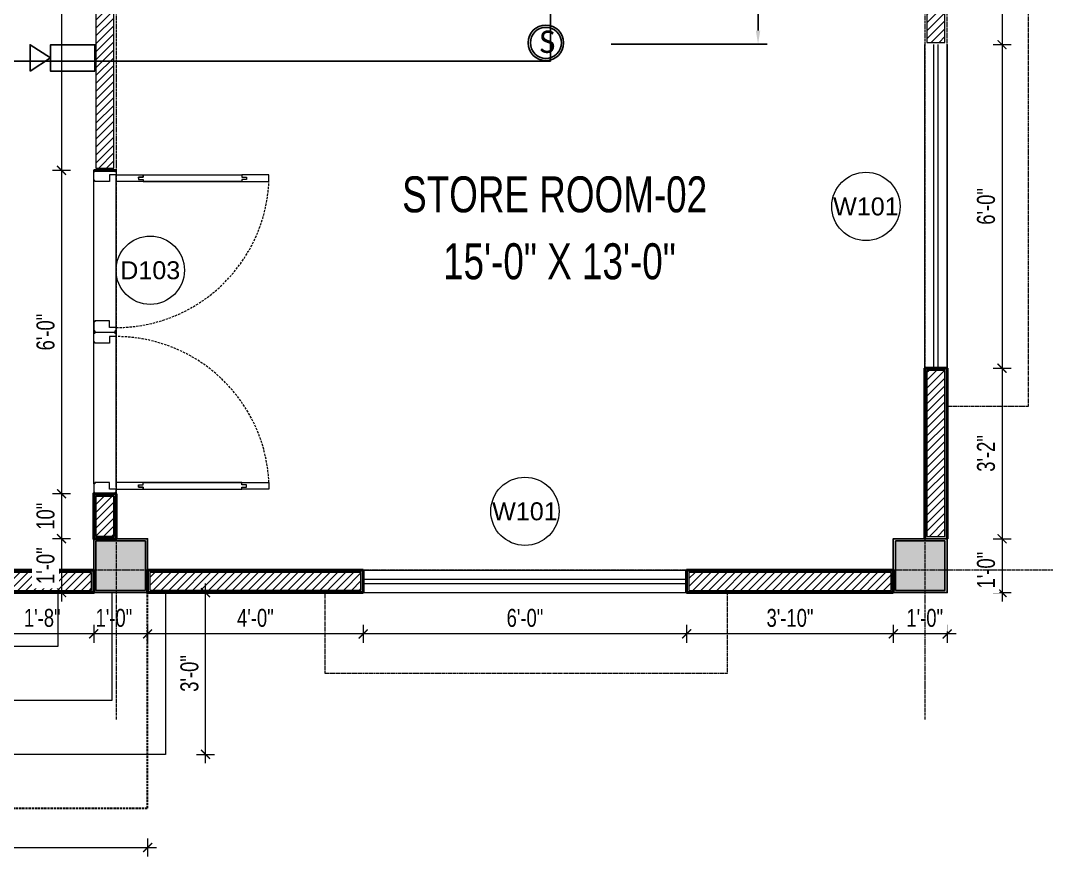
# Model space of a CAD drawing. Header units: inches. Extents: x 735 to 7643, y 526 to 1733.
# Drawn here: x 5086.1 to 5314.5, y 915.3 to 1101.5 of the extents above; entities that cross this region are included whole.
import ezdxf
from ezdxf.enums import TextEntityAlignment as Align

# ---------------------------------------------------------------- set-up
doc = ezdxf.new("R2010")
doc.units = ezdxf.units.IN
doc.header["$MEASUREMENT"] = 0
for name, pattern in [('DASH', [0.35, 0.25, -0.1]), ('DASHED', [0.75, 0.5, -0.25]), ('PHANTOMX2', [5, 2.5, -0.5, 0.5, -0.5, 0.5, -0.5])]:
    doc.linetypes.add(name, pattern=pattern)
for name, color, linetype in [('COLLUM', 1, 'Continuous'), ('FREE-TEXT', 7, 'Continuous'), ('HATCH', 8, 'Continuous'), ('horn & strobe', 1, 'Continuous'), ('smoke detector', 1, 'Continuous'), ('Text', 7, 'Continuous'), ('zone wiring', 5, 'Continuous')]:
    doc.layers.add(name, color=color, linetype=linetype)
for name, color, linetype, lineweight in [('Dimension', 22, 'Continuous', 13), ('DOOR', 115, 'Continuous', 15), ('Door & Window Dim', 5, 'Continuous', 15), ('Glass', 5, 'Continuous', 9), ('grid', 9, 'Continuous', 13), ('HACTH', 8, 'Continuous', 9), ('I-DOOR-IDEN-N', 7, 'Continuous', 15), ('Stair', 86, 'Continuous', 18), ('Sunshed', 5, 'Continuous', 15), ('wall 05', 3, 'Continuous', 40), ('WINDOW', 140, 'Continuous', 9)]:
    doc.layers.add(name, color=color, linetype=linetype, lineweight=lineweight)
doc.styles.add('Arial', font='arial.ttf')
doc.styles.get("Standard").update_dxf_attribs({"font": 'isocp3.shx'})
doc.styles.add('Swiss721', font='swisscl.ttf')
doc.dimstyles.new('DIM08', dxfattribs={"dimtxt": 8, "dimasz": 4, "dimexe": 4, "dimexo": 0, "dimgap": 3, "dimtad": 1, "dimdec": 1, "dimzin": 3, "dimdsep": 46, "dimlunit": 4, "dimtxsty": 'Swiss721', "dimblk": 'ARCHTICK', "dimcen": 0, "dimdle": 4, "dimclrd": 256, "dimclre": 256, "dimclrt": 256, "dimadec": 0, "dimazin": 0, "dimtfac": 1, "dimtdec": 1, "dimtofl": 0, "dimtmove": 0, "dimatfit": 3, "dimldrblk": 'ARCHTICK', "dimfxl": 4, "dimfxlon": 1, "dimtfill": 1, "dimtolj": 1, "dimtzin": 0, "dimlwd": 9, "dimlwe": 9, "dimarcsym": 0})
doc.dimstyles.get("Standard").update_dxf_attribs({"dimtxt": 2, "dimasz": 3, "dimexe": 2, "dimexo": 2, "dimgap": 1, "dimtad": 0, "dimtih": 1, "dimtoh": 1, "dimdec": 1, "dimzin": 0, "dimdsep": 46, "dimtxsty": 'Standard', "dimcen": 0, "dimclrd": 256, "dimclre": 256, "dimclrt": 256, "dimadec": 1, "dimazin": 0, "dimtfac": 1, "dimtdec": 1, "dimtofl": 0, "dimtmove": 0, "dimatfit": 3, "dimfxl": 1, "dimtolj": 1, "dimtzin": 0, "dimlwd": -1, "dimlwe": -1, "dimarcsym": 0})

# ---------------------------------------------------------------- blocks, each defined once
blk = doc.blocks.new('_ArchTick')
at = {"color": 0, "linetype": 'ByBlock', "const_width": 0.15}
blk.add_lwpolyline([(-0.5, -0.5), (0.5, 0.5)], dxfattribs=at)
blk = doc.blocks.new('*D401')
at = {"layer": 'Defpoints', "color": 0, "transparency": 16777216}
for p in [(5102.36, 1068.08), (5095.21, 996.08), (5102.36, 996.08)]:
    blk.add_point(p, dxfattribs=at)
at = {"layer": 'Door & Window Dim', "lineweight": 9, "transparency": 16777216}
for p, q in [((5095.21, 1070.08), (5095.21, 994.08)), ((5097.21, 1068.08), (5093.21, 1068.08)), ((5097.21, 996.08), (5093.21, 996.08))]:
    blk.add_line(p, q, dxfattribs=at)
at = {"layer": 'Door & Window Dim', "lineweight": 9, "transparency": 16777216, "xscale": 2, "yscale": 2, "zscale": 2}
for p, rotation in [((5095.21, 1068.08), 90), ((5095.21, 996.08), 270)]:
    blk.add_blockref('_ArchTick', p, dxfattribs=dict(at, rotation=rotation))
at = {"layer": 'Door & Window Dim', "transparency": 16777216, "insert": (5091.66, 1032.08), "char_height": 4, "attachment_point": 5, "rotation": 90, "style": 'Swiss721', "bg_fill": 3, "box_fill_scale": 1.25, "bg_fill_color": 256, "bg_fill_true_color": 13158600, "bg_fill_transparency": 0}
blk.add_mtext('\\A1;6\'-0"', dxfattribs=at)
blk = doc.blocks.new('*D420')
at = {"layer": 'Defpoints', "color": 0, "transparency": 16777216}
for p in [(5292.36, 1140.08), (5292.36, 1096.08), (5304.56, 1096.08)]:
    blk.add_point(p, dxfattribs=at)
at = {"layer": 'Dimension', "lineweight": 9, "transparency": 16777216}
for p, q in [((5304.56, 1142.08), (5304.56, 1094.08)), ((5302.56, 1140.08), (5306.56, 1140.08)), ((5302.56, 1096.08), (5306.56, 1096.08))]:
    blk.add_line(p, q, dxfattribs=at)
at = {"layer": 'Dimension', "lineweight": 9, "transparency": 16777216, "xscale": 2, "yscale": 2, "zscale": 2}
for p, rotation in [((5304.56, 1140.08), 90), ((5304.56, 1096.08), 270)]:
    blk.add_blockref('_ArchTick', p, dxfattribs=dict(at, rotation=rotation))
at = {"layer": 'Dimension', "transparency": 16777216, "insert": (5301.01, 1118.08), "char_height": 4, "attachment_point": 5, "rotation": 90, "style": 'Swiss721', "bg_fill": 3, "box_fill_scale": 1.25, "bg_fill_color": 256, "bg_fill_true_color": 13158600, "bg_fill_transparency": 0}
blk.add_mtext('\\A1;3\'-8"', dxfattribs=at)
blk = doc.blocks.new('*D421')
at = {"layer": 'Defpoints', "color": 0, "transparency": 16777216}
for p in [(5292.36, 1096.08), (5292.36, 1024.03), (5304.56, 1024.03)]:
    blk.add_point(p, dxfattribs=at)
at = {"layer": 'Door & Window Dim', "lineweight": 9, "transparency": 16777216}
for p, q in [((5304.56, 1098.08), (5304.56, 1022.03)), ((5302.56, 1096.08), (5306.56, 1096.08)), ((5302.56, 1024.03), (5306.56, 1024.03))]:
    blk.add_line(p, q, dxfattribs=at)
at = {"layer": 'Door & Window Dim', "lineweight": 9, "transparency": 16777216, "xscale": 2, "yscale": 2, "zscale": 2}
for p, rotation in [((5304.56, 1096.08), 90), ((5304.56, 1024.03), 270)]:
    blk.add_blockref('_ArchTick', p, dxfattribs=dict(at, rotation=rotation))
at = {"layer": 'Door & Window Dim', "transparency": 16777216, "insert": (5301.01, 1060.06), "char_height": 4, "attachment_point": 5, "rotation": 90, "style": 'Swiss721', "bg_fill": 3, "box_fill_scale": 1.25, "bg_fill_color": 256, "bg_fill_true_color": 13158600, "bg_fill_transparency": 0}
blk.add_mtext('\\A1;6\'-0"', dxfattribs=at)
blk = doc.blocks.new('*D422')
at = {"layer": 'Defpoints', "color": 0, "transparency": 16777216}
for p in [(5292.36, 1024.03), (5292.36, 986.08), (5304.56, 986.08)]:
    blk.add_point(p, dxfattribs=at)
at = {"layer": 'Dimension', "lineweight": 9, "transparency": 16777216}
for p, q in [((5304.56, 1026.03), (5304.56, 984.08)), ((5302.56, 1024.03), (5306.56, 1024.03)), ((5302.56, 986.08), (5306.56, 986.08))]:
    blk.add_line(p, q, dxfattribs=at)
at = {"layer": 'Dimension', "lineweight": 9, "transparency": 16777216, "xscale": 2, "yscale": 2, "zscale": 2}
for p, rotation in [((5304.56, 1024.03), 90), ((5304.56, 986.08), 270)]:
    blk.add_blockref('_ArchTick', p, dxfattribs=dict(at, rotation=rotation))
at = {"layer": 'Dimension', "transparency": 16777216, "insert": (5301.01, 1005.06), "char_height": 4, "attachment_point": 5, "rotation": 90, "style": 'Swiss721', "bg_fill": 3, "box_fill_scale": 1.25, "bg_fill_color": 256, "bg_fill_true_color": 13158600, "bg_fill_transparency": 0}
blk.add_mtext('\\A1;3\'-2"', dxfattribs=at)
blk = doc.blocks.new('*D423')
at = {"layer": 'Defpoints', "color": 0, "transparency": 16777216}
for p in [(5292.36, 986.08), (5292.36, 974.08)]:
    blk.add_point(p, dxfattribs=at)
at = {"layer": 'Dimension', "lineweight": 9, "transparency": 16777216}
for p, q in [((5304.56, 988.08), (5304.56, 972.08)), ((5302.56, 986.08), (5306.56, 986.08)), ((5302.56, 974.08), (5306.56, 974.08))]:
    blk.add_line(p, q, dxfattribs=at)
at = {"layer": 'Dimension', "lineweight": 9, "transparency": 16777216, "xscale": 2, "yscale": 2, "zscale": 2}
for p, rotation in [((5304.56, 986.08), 90), ((5304.56, 974.08), 270)]:
    blk.add_blockref('_ArchTick', p, dxfattribs=dict(at, rotation=rotation))
at = {"layer": 'Dimension', "transparency": 16777216, "insert": (5301.01, 979.08), "char_height": 4, "attachment_point": 5, "rotation": 90, "style": 'Swiss721', "bg_fill": 3, "box_fill_scale": 1.25, "bg_fill_color": 256, "bg_fill_true_color": 13158600, "bg_fill_transparency": 0}
blk.add_mtext('\\A1;1\'-0"', dxfattribs=at)
at = {"layer": 'Defpoints', "color": 0, "transparency": 16777216}
blk.add_point((5304.56, 974.08), dxfattribs=at)
blk = doc.blocks.new('*D424')
at = {"layer": 'Defpoints', "color": 0, "transparency": 16777216}
for p in [(5280.36, 974.08), (5292.36, 974.08), (5280.36, 964.88)]:
    blk.add_point(p, dxfattribs=at)
at = {"layer": 'Dimension', "lineweight": 9, "transparency": 16777216}
for p, q in [((5280.36, 966.88), (5280.36, 962.88)), ((5292.36, 966.88), (5292.36, 962.88)), ((5294.36, 964.88), (5278.36, 964.88))]:
    blk.add_line(p, q, dxfattribs=at)
at = {"layer": 'Dimension', "lineweight": 9, "transparency": 16777216, "xscale": 2, "yscale": 2, "zscale": 2, "rotation": 180}
blk.add_blockref('_ArchTick', (5280.36, 964.88), dxfattribs=at)
at = {"layer": 'Dimension', "lineweight": 9, "transparency": 16777216, "xscale": 2, "yscale": 2, "zscale": 2}
blk.add_blockref('_ArchTick', (5292.36, 964.88), dxfattribs=at)
at = {"layer": 'Dimension', "transparency": 16777216, "insert": (5287.36, 968.43), "char_height": 4, "attachment_point": 5, "style": 'Swiss721', "bg_fill": 3, "box_fill_scale": 1.25, "bg_fill_color": 256, "bg_fill_true_color": 13158600, "bg_fill_transparency": 0}
blk.add_mtext('\\A1;1\'-0"', dxfattribs=at)
blk = doc.blocks.new('*D425')
at = {"layer": 'Defpoints', "color": 0, "transparency": 16777216}
for p in [(5234.36, 974.08), (5280.36, 974.08), (5234.36, 964.88)]:
    blk.add_point(p, dxfattribs=at)
at = {"layer": 'Dimension', "lineweight": 9, "transparency": 16777216}
for p, q in [((5234.36, 966.88), (5234.36, 962.88)), ((5280.36, 966.88), (5280.36, 962.88)), ((5282.36, 964.88), (5232.36, 964.88))]:
    blk.add_line(p, q, dxfattribs=at)
at = {"layer": 'Dimension', "lineweight": 9, "transparency": 16777216, "xscale": 2, "yscale": 2, "zscale": 2, "rotation": 180}
blk.add_blockref('_ArchTick', (5234.36, 964.88), dxfattribs=at)
at = {"layer": 'Dimension', "lineweight": 9, "transparency": 16777216, "xscale": 2, "yscale": 2, "zscale": 2}
blk.add_blockref('_ArchTick', (5280.36, 964.88), dxfattribs=at)
at = {"layer": 'Dimension', "transparency": 16777216, "insert": (5257.36, 968.43), "char_height": 4, "attachment_point": 5, "style": 'Swiss721', "bg_fill": 3, "box_fill_scale": 1.25, "bg_fill_color": 256, "bg_fill_true_color": 13158600, "bg_fill_transparency": 0}
blk.add_mtext('\\A1;3\'-10"', dxfattribs=at)
blk = doc.blocks.new('*D426')
at = {"layer": 'Defpoints', "color": 0, "transparency": 16777216}
for p in [(5162.36, 974.08), (5234.36, 974.08), (5162.36, 964.88)]:
    blk.add_point(p, dxfattribs=at)
at = {"layer": 'Door & Window Dim', "lineweight": 9, "transparency": 16777216}
for p, q in [((5162.36, 966.88), (5162.36, 962.88)), ((5234.36, 966.88), (5234.36, 962.88)), ((5236.36, 964.88), (5160.36, 964.88))]:
    blk.add_line(p, q, dxfattribs=at)
at = {"layer": 'Door & Window Dim', "lineweight": 9, "transparency": 16777216, "xscale": 2, "yscale": 2, "zscale": 2, "rotation": 180}
blk.add_blockref('_ArchTick', (5162.36, 964.88), dxfattribs=at)
at = {"layer": 'Door & Window Dim', "lineweight": 9, "transparency": 16777216, "xscale": 2, "yscale": 2, "zscale": 2}
blk.add_blockref('_ArchTick', (5234.36, 964.88), dxfattribs=at)
at = {"layer": 'Door & Window Dim', "transparency": 16777216, "insert": (5198.36, 968.43), "char_height": 4, "attachment_point": 5, "style": 'Swiss721', "bg_fill": 3, "box_fill_scale": 1.25, "bg_fill_color": 256, "bg_fill_true_color": 13158600, "bg_fill_transparency": 0}
blk.add_mtext('\\A1;6\'-0"', dxfattribs=at)
blk = doc.blocks.new('*D500')
at = {"layer": 'Defpoints', "color": 0, "transparency": 16777216}
for p in [(5114.36, 974.08), (5162.36, 974.08), (5114.36, 964.88)]:
    blk.add_point(p, dxfattribs=at)
at = {"layer": 'Dimension', "lineweight": 9, "transparency": 16777216}
for p, q in [((5114.36, 966.88), (5114.36, 962.88)), ((5162.36, 966.88), (5162.36, 962.88)), ((5164.36, 964.88), (5112.36, 964.88))]:
    blk.add_line(p, q, dxfattribs=at)
at = {"layer": 'Dimension', "lineweight": 9, "transparency": 16777216, "xscale": 2, "yscale": 2, "zscale": 2, "rotation": 180}
blk.add_blockref('_ArchTick', (5114.36, 964.88), dxfattribs=at)
at = {"layer": 'Dimension', "lineweight": 9, "transparency": 16777216, "xscale": 2, "yscale": 2, "zscale": 2}
blk.add_blockref('_ArchTick', (5162.36, 964.88), dxfattribs=at)
at = {"layer": 'Dimension', "transparency": 16777216, "insert": (5138.36, 968.43), "char_height": 4, "attachment_point": 5, "style": 'Swiss721', "bg_fill": 3, "box_fill_scale": 1.25, "bg_fill_color": 256, "bg_fill_true_color": 13158600, "bg_fill_transparency": 0}
blk.add_mtext('\\A1;4\'-0"', dxfattribs=at)
blk = doc.blocks.new('*D501')
at = {"layer": 'Defpoints', "color": 0, "transparency": 16777216}
for p in [(5102.36, 974.08), (5114.36, 974.08)]:
    blk.add_point(p, dxfattribs=at)
at = {"layer": 'Dimension', "lineweight": 9, "transparency": 16777216}
for p, q in [((5102.36, 966.88), (5102.36, 962.88)), ((5114.36, 966.88), (5114.36, 962.88)), ((5116.36, 964.88), (5100.36, 964.88))]:
    blk.add_line(p, q, dxfattribs=at)
at = {"layer": 'Dimension', "lineweight": 9, "transparency": 16777216, "xscale": 2, "yscale": 2, "zscale": 2, "rotation": 180}
blk.add_blockref('_ArchTick', (5102.36, 964.88), dxfattribs=at)
at = {"layer": 'Dimension', "lineweight": 9, "transparency": 16777216, "xscale": 2, "yscale": 2, "zscale": 2}
blk.add_blockref('_ArchTick', (5114.36, 964.88), dxfattribs=at)
at = {"layer": 'Dimension', "transparency": 16777216, "insert": (5106.86, 968.43), "char_height": 4, "attachment_point": 5, "style": 'Swiss721', "bg_fill": 3, "box_fill_scale": 1.25, "bg_fill_color": 256, "bg_fill_true_color": 13158600, "bg_fill_transparency": 0}
blk.add_mtext('\\A1;1\'-0"', dxfattribs=at)
at = {"layer": 'Defpoints', "color": 0, "transparency": 16777216}
blk.add_point((5102.36, 964.88), dxfattribs=at)
blk = doc.blocks.new('*D427')
at = {"layer": 'Defpoints', "color": 0, "transparency": 16777216}
for p in [(5082.38, 974.08), (5102.36, 974.08), (5082.38, 964.88)]:
    blk.add_point(p, dxfattribs=at)
at = {"layer": 'Dimension', "lineweight": 9, "transparency": 16777216}
for p, q in [((5082.38, 966.88), (5082.38, 962.88)), ((5102.36, 966.88), (5102.36, 962.88)), ((5104.36, 964.88), (5080.38, 964.88))]:
    blk.add_line(p, q, dxfattribs=at)
at = {"layer": 'Dimension', "lineweight": 9, "transparency": 16777216, "xscale": 2, "yscale": 2, "zscale": 2, "rotation": 180}
blk.add_blockref('_ArchTick', (5082.38, 964.88), dxfattribs=at)
at = {"layer": 'Dimension', "lineweight": 9, "transparency": 16777216, "xscale": 2, "yscale": 2, "zscale": 2}
blk.add_blockref('_ArchTick', (5102.36, 964.88), dxfattribs=at)
at = {"layer": 'Dimension', "transparency": 16777216, "insert": (5090.91, 968.43), "char_height": 4, "attachment_point": 5, "style": 'Swiss721', "bg_fill": 3, "box_fill_scale": 1.25, "bg_fill_color": 256, "bg_fill_true_color": 13158600, "bg_fill_transparency": 0}
blk.add_mtext('\\A1;1\'-8"', dxfattribs=at)
blk = doc.blocks.new('*D436')
at = {"layer": 'Defpoints', "color": 0, "transparency": 16777216}
for p in [(4930.36, 926.09), (5114.36, 926.09), (5114.36, 917.33)]:
    blk.add_point(p, dxfattribs=at)
at = {"layer": 'Dimension', "lineweight": 9, "transparency": 16777216}
for p, q in [((4930.36, 919.33), (4930.36, 915.33)), ((5114.36, 919.33), (5114.36, 915.33)), ((4928.36, 917.33), (5116.36, 917.33))]:
    blk.add_line(p, q, dxfattribs=at)
at = {"layer": 'Dimension', "lineweight": 9, "transparency": 16777216, "xscale": 2, "yscale": 2, "zscale": 2, "rotation": 180}
blk.add_blockref('_ArchTick', (4930.36, 917.33), dxfattribs=at)
at = {"layer": 'Dimension', "lineweight": 9, "transparency": 16777216, "xscale": 2, "yscale": 2, "zscale": 2}
blk.add_blockref('_ArchTick', (5114.36, 917.33), dxfattribs=at)
at = {"layer": 'Dimension', "transparency": 16777216, "insert": (5022.36, 920.87), "char_height": 4, "attachment_point": 5, "style": 'Swiss721', "bg_fill": 3, "box_fill_scale": 1.25, "bg_fill_color": 256, "bg_fill_true_color": 13158600, "bg_fill_transparency": 0}
blk.add_mtext('\\A1;15\'-4"', dxfattribs=at)
blk = doc.blocks.new('A$C20C675F6')
at = {"layer": 'Defpoints'}
for points in [[(0.25, 72), (0.25, 71.75), (0, 71.75), (0, 72)], [(5, 72), (5, 71.75), (4.75, 71.75), (4.75, 72)], [(0.25, 36), (0.25, 36.25), (0, 36.25), (0, 36)], [(0.25, 36), (0.25, 35.75), (0, 35.75), (0, 36)], [(5, 36), (5, 36.25), (4.75, 36.25), (4.75, 36)], [(5, 36), (5, 35.75), (4.75, 35.75), (4.75, 36)], [(0.25, 0), (0.25, 0.25), (0, 0.25), (0, 0)], [(5, 0), (5, 0.25), (4.75, 0.25), (4.75, 0)]]:
    blk.add_lwpolyline(points, close=True, dxfattribs=at)
at = {"layer": 'DOOR'}
for points in [[(5, 71), (3.5, 71), (3.5, 69.5), (0.25, 69.5), (0.25, 69.75), (0, 69.75), (0, 71.75), (0.25, 71.75), (0.25, 72), (4.75, 72), (4.75, 71.75), (5, 71.75), (5, 71)], [(10, 70.25), (10, 70), (11, 70), (11, 69.5), (5, 69.5), (5, 71), (11, 71), (11, 70.5), (10, 70.5), (10, 70.25), (10, 70.5), (11, 70.5), (11, 71), (33, 71), (33, 70.5), (34, 70.5), (34, 70), (33, 70), (33, 69.5), (11, 69.5), (39, 69.5), (39, 71), (33, 71)], [(5, 37), (3.5, 37), (3.5, 38.5), (0.25, 38.5), (0.25, 38.25), (0, 38.25), (0, 36.25), (0.25, 36.25), (0.25, 36), (4.75, 36), (4.75, 36.25), (5, 36.25), (5, 37)], [(5, 35), (3.5, 35), (3.5, 33.5), (0.25, 33.5), (0.25, 33.75), (0, 33.75), (0, 35.75), (0.25, 35.75), (0.25, 36), (4.75, 36), (4.75, 35.75), (5, 35.75), (5, 35)], [(5, 1), (3.5, 1), (3.5, 2.5), (0.25, 2.5), (0.25, 2.25), (0, 2.25), (0, 0.25), (0.25, 0.25), (0.25, 0), (4.75, 0), (4.75, 0.25), (5, 0.25), (5, 1)], [(10, 1.75), (10, 2), (11, 2), (11, 2.5), (5, 2.5), (5, 1), (11, 1), (11, 1.5), (10, 1.5), (10, 1.75), (10, 1.5), (11, 1.5), (11, 1), (33, 1), (33, 1.5), (34, 1.5), (34, 2), (33, 2), (33, 2.5), (11, 2.5), (39, 2.5), (39, 1), (33, 1)]]:
    blk.add_lwpolyline(points, dxfattribs=at)
at = {"layer": 'DOOR', "linetype": 'DASHED', "lineweight": 0}
for centre, start, end in [((4.98, 71.06), 270.0403, 357.3754), ((4.98, 0.94), 2.6246, 89.9597)]:
    blk.add_arc(centre, 34.06, start, end, dxfattribs=at)
at = {"layer": 'HACTH', "lineweight": 0, "ltscale": 10}
for p, q in [((0, 2.25), (0, 69.75)), ((5, 1.5), (5, 69.5))]:
    blk.add_line(p, q, dxfattribs=at)
blk = doc.blocks.new('12236')
at = {"layer": 'HATCH', "lineweight": 0}
for p, q in [((146679.79, 171513.34), (146675.79, 171513.34)), ((146675.79, 171513.34), (146675.79, 171415.34)), ((146679.79, 171486.34), (146679.79, 171513.34)), ((146864.79, 171486.34), (146679.79, 171486.34)), ((146864.79, 171443.34), (146864.79, 171486.34)), ((146679.79, 171415.34), (146679.79, 171482.34)), ((146679.79, 171482.34), (146860.79, 171482.34)), ((146860.79, 171482.34), (146860.79, 171443.34)), ((146860.79, 171443.34), (146864.79, 171443.34)), ((146675.79, 171415.34), (146679.79, 171415.34))]:
    blk.add_line(p, q, dxfattribs=at)
blk = doc.blocks.new('1213231')
at = {"layer": 'wall 05'}
for p, q in [((146735.29, 171325.84), (146687.29, 171325.84)), ((146687.29, 171325.84), (146687.29, 171320.84)), ((146735.29, 171320.84), (146735.29, 171325.84)), ((146687.29, 171320.84), (146735.29, 171320.84))]:
    blk.add_line(p, q, dxfattribs=at)
blk = doc.blocks.new('124563')
at = {"layer": 'HATCH', "lineweight": 0}
for p, q in [((146734.79, 171325.34), (146687.79, 171325.34)), ((146687.79, 171325.34), (146687.79, 171321.34)), ((146734.79, 171321.34), (146734.79, 171325.34)), ((146687.79, 171321.34), (146734.79, 171321.34))]:
    blk.add_line(p, q, dxfattribs=at)
blk = doc.blocks.new('*D455')
at = {"layer": 'Defpoints', "color": 0, "transparency": 16777216}
for p in [(5118.38, 974.07), (5127.25, 974.07), (5118.38, 938.07)]:
    blk.add_point(p, dxfattribs=at)
at = {"layer": 'Dimension', "lineweight": 9, "transparency": 16777216}
for p, q in [((5127.25, 936.07), (5127.25, 976.07)), ((5125.25, 974.07), (5129.25, 974.07)), ((5125.25, 938.07), (5129.25, 938.07))]:
    blk.add_line(p, q, dxfattribs=at)
at = {"layer": 'Dimension', "lineweight": 9, "transparency": 16777216, "xscale": 2, "yscale": 2, "zscale": 2}
for p, rotation in [((5127.25, 974.07), 90), ((5127.25, 938.07), 270)]:
    blk.add_blockref('_ArchTick', p, dxfattribs=dict(at, rotation=rotation))
at = {"layer": 'Dimension', "transparency": 16777216, "insert": (5123.69, 956.07), "char_height": 4, "attachment_point": 5, "rotation": 90, "style": 'Swiss721', "bg_fill": 3, "box_fill_scale": 1.25, "bg_fill_color": 256, "bg_fill_true_color": 13158600, "bg_fill_transparency": 0}
blk.add_mtext('\\A1;3\'-0"', dxfattribs=at)
blk = doc.blocks.new('*D478')
at = {"layer": 'Defpoints', "color": 0, "transparency": 16777216}
for p in [(5102.36, 1167.08), (5095.21, 1068.08), (5102.36, 1068.08)]:
    blk.add_point(p, dxfattribs=at)
at = {"layer": 'Dimension', "lineweight": 9, "transparency": 16777216}
for p, q in [((5097.21, 1167.08), (5093.21, 1167.08)), ((5095.21, 1169.08), (5095.21, 1066.08)), ((5097.21, 1068.08), (5093.21, 1068.08))]:
    blk.add_line(p, q, dxfattribs=at)
at = {"layer": 'Dimension', "lineweight": 9, "transparency": 16777216, "xscale": 2, "yscale": 2, "zscale": 2}
for p, rotation in [((5095.21, 1167.08), 90), ((5095.21, 1068.08), 270)]:
    blk.add_blockref('_ArchTick', p, dxfattribs=dict(at, rotation=rotation))
at = {"layer": 'Dimension', "transparency": 16777216, "insert": (5091.66, 1117.58), "char_height": 4, "attachment_point": 5, "rotation": 90, "style": 'Swiss721', "bg_fill": 3, "box_fill_scale": 1.25, "bg_fill_color": 256, "bg_fill_true_color": 13158600, "bg_fill_transparency": 0}
blk.add_mtext('\\A1;8\'-3"', dxfattribs=at)
blk = doc.blocks.new('*D479')
at = {"layer": 'Defpoints', "color": 0, "transparency": 16777216}
for p in [(5102.36, 996.08), (5102.36, 986.08)]:
    blk.add_point(p, dxfattribs=at)
at = {"layer": 'Dimension', "lineweight": 9, "transparency": 16777216}
for p, q in [((5095.21, 998.08), (5095.21, 984.08)), ((5097.21, 996.08), (5093.21, 996.08)), ((5097.21, 986.08), (5093.21, 986.08))]:
    blk.add_line(p, q, dxfattribs=at)
at = {"layer": 'Dimension', "lineweight": 9, "transparency": 16777216, "xscale": 2, "yscale": 2, "zscale": 2}
for p, rotation in [((5095.21, 996.08), 90), ((5095.21, 986.08), 270)]:
    blk.add_blockref('_ArchTick', p, dxfattribs=dict(at, rotation=rotation))
at = {"layer": 'Dimension', "transparency": 16777216, "insert": (5091.66, 991.08), "char_height": 4, "attachment_point": 5, "rotation": 90, "style": 'Swiss721', "bg_fill": 3, "box_fill_scale": 1.25, "bg_fill_color": 256, "bg_fill_true_color": 13158600, "bg_fill_transparency": 0}
blk.add_mtext('\\A1;10"', dxfattribs=at)
at = {"layer": 'Defpoints', "color": 0, "transparency": 16777216}
blk.add_point((5095.21, 986.08), dxfattribs=at)
blk = doc.blocks.new('*D480')
at = {"layer": 'Defpoints', "color": 0, "transparency": 16777216}
for p in [(5102.36, 986.08), (5102.36, 974.08)]:
    blk.add_point(p, dxfattribs=at)
at = {"layer": 'Dimension', "lineweight": 9, "transparency": 16777216}
for p, q in [((5095.21, 988.08), (5095.21, 972.08)), ((5097.21, 986.08), (5093.21, 986.08)), ((5097.21, 974.08), (5093.21, 974.08))]:
    blk.add_line(p, q, dxfattribs=at)
at = {"layer": 'Dimension', "lineweight": 9, "transparency": 16777216, "xscale": 2, "yscale": 2, "zscale": 2}
for p, rotation in [((5095.21, 986.08), 90), ((5095.21, 974.08), 270)]:
    blk.add_blockref('_ArchTick', p, dxfattribs=dict(at, rotation=rotation))
at = {"layer": 'Dimension', "transparency": 16777216, "insert": (5091.66, 980.08), "char_height": 4, "attachment_point": 5, "rotation": 90, "style": 'Swiss721', "bg_fill": 3, "box_fill_scale": 1.25, "bg_fill_color": 256, "bg_fill_true_color": 13158600, "bg_fill_transparency": 0}
blk.add_mtext('\\A1;1\'-0"', dxfattribs=at)
at = {"layer": 'Defpoints', "color": 0, "transparency": 16777216}
blk.add_point((5095.21, 974.08), dxfattribs=at)
blk = doc.blocks.new('wall&door')
at = {"color": 0, "linetype": 'ByBlock', "lineweight": -2}
blk.add_circle((0, 0), 3.039, dxfattribs=at)
at = {"color": 0, "linetype": 'ByBlock', "lineweight": -2, "ltscale": 25.4, "style": 'Arial'}
blk.add_attdef('PT1', text='', height=1.6, dxfattribs=at).set_placement((0, 0), align=Align.MIDDLE_CENTER)
blk = doc.blocks.new('smoke detector')
at = {"layer": 'smoke detector'}
for radius in [3.95, 3.45]:
    blk.add_circle((331.62, 4109.64), radius, dxfattribs=at)
at = {"layer": 'smoke detector', "insert": (330.17, 4112.38), "char_height": 5, "attachment_point": 1}
blk.add_mtext_dynamic_manual_height_columns('{\\fCalibri|b0|i0|c0|p34;S}', width=5, gutter_width=1, heights=[0], dxfattribs=at)
blk = doc.blocks.new('horn with strobe')
at = {"layer": 'horn & strobe', "color": 1}
for points in [[(-391.02, 4158.6), (-381.13, 4158.6), (-381.13, 4152.71), (-391.02, 4152.71)], [(-376.59, 4158.6), (-376.59, 4152.71), (-381.13, 4155.65)]]:
    blk.add_lwpolyline(points, close=True, dxfattribs=at)
blk = doc.blocks.new('*D511')
at = {"layer": 'Defpoints', "color": 0, "transparency": 16777216}
for p in [(5216.16, 1371.09), (5215.59, 1096.22), (5250.25, 1096.22)]:
    blk.add_point(p, dxfattribs=at)
at = {"layer": 'FREE-TEXT', "transparency": 16777216}
for p, q in [((5218.16, 1371.09), (5252.25, 1371.09)), ((5250.25, 1368.09), (5250.25, 1259.55)), ((5250.25, 1099.22), (5250.25, 1207.76)), ((5217.59, 1096.22), (5252.25, 1096.22))]:
    blk.add_line(p, q, dxfattribs=at)
for points in [[(5249.75, 1368.09), (5250.75, 1368.09), (5250.25, 1371.09)], [(5249.75, 1099.22), (5250.75, 1099.22), (5250.25, 1096.22)]]:
    blk.add_solid(points, dxfattribs=at)
at = {"layer": 'FREE-TEXT', "transparency": 16777216, "insert": (5250.25, 1233.66), "char_height": 10, "attachment_point": 5, "rotation": 90}
blk.add_mtext('\\A1;22\'-10.9"', dxfattribs=at)

msp = doc.modelspace()

# ---------------------------------------------------------------- linework, layer by layer
at = {"layer": 'Glass', "ltscale": 10}
for points in [[(5289.36, 1024.03), (5289.36, 1096.08)], [(5290.36, 1024.03), (5290.36, 1096.08)], [(5162.36, 977.08), (5234.36, 977.08)], [(5162.36, 976.08), (5234.36, 976.08)]]:
    msp.add_lwpolyline(points, dxfattribs=at)
at = {"layer": 'HATCH', "lineweight": 0}
for p, q in [((5287.86, 1023.53), (5287.86, 986.58)), ((5279.86, 978.58), (5234.86, 978.58))]:
    msp.add_line(p, q, dxfattribs=at)
at = {"layer": 'Stair', "color": 4, "linetype": 'DASH', "lineweight": 30, "ltscale": 2}
for p, q in [((5114.36, 926.09), (5114.36, 974.08)), ((4930.36, 926.09), (5114.36, 926.09))]:
    msp.add_line(p, q, dxfattribs=at)
at = {"layer": 'wall 05'}
for p, q in [((5287.36, 1024.03), (5287.36, 986.08)), ((5280.36, 979.08), (5234.36, 979.08))]:
    msp.add_line(p, q, dxfattribs=at)
at = {"layer": 'WINDOW', "linetype": 'Continuous', "ltscale": 10}
for points in [[(5287.36, 1024.03), (5287.36, 1096.08)], [(5162.36, 979.08), (5234.36, 979.08)]]:
    msp.add_lwpolyline(points, dxfattribs=at)
at = {"layer": 'zone wiring', "color": 30}
msp.add_line((5204.02, 1092.39), (5204.02, 1365.72), dxfattribs=at)

# ---------------------------------------------------------------- block references
at = {"layer": 'I-DOOR-IDEN-N'}
ref = msp.add_blockref('wall&door', (5274.26, 1060.06), dxfattribs=dict(at, xscale=2.5, yscale=2.5, zscale=2.5))
ref.add_attrib('PT1', 'W101', dxfattribs={"layer": '0', "color": 7, "linetype": 'ByBlock', "lineweight": -2, "ltscale": 25.4, "height": 4, "style": 'Arial'}).set_placement((5274.26, 1060.06), align=Align.MIDDLE_CENTER)
ref = msp.add_blockref('wall&door', (5114.95, 1045.85), dxfattribs=dict(at, xscale=2.5, yscale=2.5, zscale=2.5))
ref.add_attrib('PT1', 'D103', dxfattribs={"layer": '0', "color": 7, "linetype": 'ByBlock', "lineweight": -2, "ltscale": 25.4, "height": 4, "style": 'Arial'}).set_placement((5114.95, 1045.85), align=Align.MIDDLE_CENTER)
ref = msp.add_blockref('wall&door', (5198.36, 992.18), dxfattribs=dict(at, xscale=2.5, yscale=2.5, zscale=2.5))
ref.add_attrib('PT1', 'W101', dxfattribs={"layer": '0', "color": 7, "linetype": 'ByBlock', "lineweight": -2, "ltscale": 25.4, "height": 4, "style": 'Arial'}).set_placement((5198.36, 992.18), align=Align.MIDDLE_CENTER)
at = {"layer": 'smoke detector'}
msp.add_blockref('smoke detector', (4871.4, -3013.16), dxfattribs=at)

# ---------------------------------------------------------------- texts
at = {"layer": 'Text', "style": 'Swiss721'}
msp.add_text('STORE ROOM-02', height=8, dxfattribs=at).set_placement((5204.97, 1062.75), align=Align.MIDDLE)
at = {"layer": 'Text', "insert": (5206.04, 1047.79), "char_height": 8, "width": 82.2957, "attachment_point": 5, "style": 'Swiss721'}
msp.add_mtext('\\A1;15\'-0" X 13\'-0"', dxfattribs=at)

# ---------------------------------------------------------------- dimensions: what is measured, and where the dimension line sits
at = {"layer": 'Dimension'}
dim = msp.add_linear_dim(base=(5304.56, 1096.08), p1=(5292.36, 1140.08), p2=(5292.36, 1096.08), angle=90, dimstyle='DIM08', override={"dimscale": 0.5, "dimarcsym": 2}, dxfattribs=at)
dim.commit()
dim.dimension.update_dxf_attribs({"geometry": '*D420', "text_midpoint": (5301.01, 1118.08)})
at = {"layer": 'Door & Window Dim'}
dim = msp.add_linear_dim(base=(5095.21, 996.08), p1=(5102.36, 1068.08), p2=(5102.36, 996.08), angle=90, dimstyle='DIM08', override={"dimscale": 0.5, "dimarcsym": 2}, dxfattribs=at)
dim.commit()
dim.dimension.update_dxf_attribs({"geometry": '*D401', "text_midpoint": (5095.21, 1032.08), "dimtype": 160})
at = {"layer": 'FREE-TEXT'}
dim = msp.add_linear_dim(base=(5250.25, 1096.22), p1=(5216.16, 1371.09), p2=(5215.59, 1096.22), angle=90, dimstyle='Standard', override={"dimtxt": 10, "dimtih": 0, "dimtoh": 0, "dimlunit": 3}, dxfattribs=at)
dim.commit()
dim.dimension.update_dxf_attribs({"geometry": '*D511', "text_midpoint": (5250.25, 1233.66)})

# ---------------------------------------------------------------- next in the draw order: linework, layer by layer
at = {"layer": 'HATCH'}
msp.add_lwpolyline([(5106.86, 995.58), (5102.86, 995.58), (5102.86, 986.58), (5106.86, 986.58)], close=True, dxfattribs=at)
at = {"layer": 'wall 05'}
msp.add_line((5102.36, 1068.08), (5107.36, 1068.08), dxfattribs=at)
msp.add_lwpolyline([(5107.36, 996.08), (5102.36, 996.08), (5102.36, 986.08), (5107.36, 986.08)], close=True, dxfattribs=at)

# ---------------------------------------------------------------- next in the draw order: block references
at = {"layer": 'DOOR', "lineweight": 0}
msp.add_blockref('A$C20C675F6', (5102.36, 996.08), dxfattribs=at)

# ---------------------------------------------------------------- next in the draw order: dimensions: what is measured, and where the dimension line sits
at = {"layer": 'Dimension'}
dim = msp.add_linear_dim(base=(5114.36, 917.33), p1=(4930.36, 926.09), p2=(5114.36, 926.09), dimstyle='DIM08', override={"dimscale": 0.5, "dimarcsym": 2}, dxfattribs=at)
dim.commit()
dim.dimension.update_dxf_attribs({"geometry": '*D436', "text_midpoint": (5022.36, 920.87)})
at = {"layer": 'Door & Window Dim'}
dim = msp.add_linear_dim(base=(5304.5607, 1024.0267), p1=(5292.3572, 1096.0848), p2=(5292.3572, 1024.0267), angle=90, dimstyle='DIM08', override={"dimscale": 0.5, "dimarcsym": 2}, dxfattribs=at)
dim.commit()
dim.dimension.update_dxf_attribs({"geometry": '*D421', "text_midpoint": (5301.0122, 1060.0558)})

# ---------------------------------------------------------------- next in the draw order: block references
at = {"layer": 'HACTH'}
msp.add_blockref('12236', (-141572.93, -170346.75), dxfattribs=at)

# ---------------------------------------------------------------- next in the draw order: dimensions: what is measured, and where the dimension line sits
at = {"layer": 'Dimension'}
dim = msp.add_linear_dim(base=(5304.5607, 986.0848), p1=(5292.3572, 1024.0267), p2=(5292.3572, 986.0848), angle=90, dimstyle='DIM08', override={"dimscale": 0.5, "dimarcsym": 2}, dxfattribs=at)
dim.commit()
dim.dimension.update_dxf_attribs({"geometry": '*D422', "text_midpoint": (5301.0122, 1005.0558)})

# ---------------------------------------------------------------- next in the draw order: linework, layer by layer
at = {"layer": 'HACTH'}
msp.add_line((5292.36, 1096.08), (5292.36, 1024.03), dxfattribs=at)
at = {"layer": 'HATCH', "lineweight": 0}
msp.add_line((5291.86, 1023.53), (5287.86, 1023.53), dxfattribs=at)
at = {"layer": 'Sunshed', "linetype": 'DASH'}
msp.add_lwpolyline([(5292.36, 1096.03), (5292.36, 1105.03), (5310.36, 1105.03), (5310.36, 1015.53), (5310.36, 1015.53), (5292.36, 1015.53), (5292.36, 1024.03)], dxfattribs=at)
at = {"layer": 'wall 05'}
msp.add_line((5292.36, 1024.03), (5287.36, 1024.03), dxfattribs=at)
at = {"layer": 'WINDOW', "linetype": 'Continuous', "ltscale": 10}
msp.add_lwpolyline([(5292.36, 1024.03), (5292.36, 1096.08)], dxfattribs=at)

# ---------------------------------------------------------------- next in the draw order: dimensions: what is measured, and where the dimension line sits
at = {"layer": 'Dimension'}
dim = msp.add_linear_dim(base=(5304.56, 974.08), p1=(5292.36, 986.08), p2=(5292.36, 974.08), angle=90, dimstyle='DIM08', override={"dimscale": 0.5, "dimarcsym": 2}, dxfattribs=at)
dim.commit()
dim.dimension.update_dxf_attribs({"geometry": '*D423', "text_midpoint": (5304.56, 979.08), "dimtype": 160})

# ---------------------------------------------------------------- next in the draw order: linework, layer by layer
at = {"layer": 'grid', "linetype": 'PHANTOMX2', "ltscale": 0.2}
msp.add_line((5339.23, 979.08), (4648.23, 979.08), dxfattribs=at)
at = {"layer": 'HATCH', "lineweight": 0}
for p, q in [((5291.86, 986.58), (5291.86, 1023.53)), ((5287.86, 986.58), (5291.86, 986.58))]:
    msp.add_line(p, q, dxfattribs=at)
at = {"layer": 'wall 05'}
msp.add_line((5292.36, 986.08), (5292.36, 1024.03), dxfattribs=at)

# ---------------------------------------------------------------- next in the draw order: dimensions: what is measured, and where the dimension line sits
at = {"layer": 'Dimension'}
dim = msp.add_linear_dim(base=(5280.36, 964.88), p1=(5292.36, 974.08), p2=(5280.36, 974.08), dimstyle='DIM08', override={"dimscale": 0.5, "dimarcsym": 2}, dxfattribs=at)
dim.commit()
dim.dimension.update_dxf_attribs({"geometry": '*D424', "text_midpoint": (5287.36, 964.88), "dimtype": 160})

# ---------------------------------------------------------------- next in the draw order: linework, layer by layer
at = {"layer": 'grid', "linetype": 'PHANTOMX2', "ltscale": 0.2}
msp.add_line((5287.36, 1496.33), (5287.36, 945.76), dxfattribs=at)

# ---------------------------------------------------------------- next in the draw order: dimensions: what is measured, and where the dimension line sits
at = {"layer": 'Dimension'}
dim = msp.add_linear_dim(base=(5234.36, 964.88), p1=(5280.36, 974.08), p2=(5234.36, 974.08), dimstyle='DIM08', override={"dimscale": 0.5, "dimarcsym": 2}, dxfattribs=at)
dim.commit()
dim.dimension.update_dxf_attribs({"geometry": '*D425', "text_midpoint": (5257.36, 968.43)})

# ---------------------------------------------------------------- next in the draw order: linework, layer by layer
at = {"layer": 'COLLUM'}
msp.add_lwpolyline([(5280.36, 974.08), (5292.36, 974.08), (5292.36, 986.08), (5280.36, 986.08)], close=True, dxfattribs=at)
at = {"layer": 'HATCH', "lineweight": 0}
msp.add_line((5279.86, 974.58), (5279.86, 978.58), dxfattribs=at)
at = {"layer": 'HATCH'}
msp.add_lwpolyline([(5280.86, 974.58), (5291.86, 974.58), (5291.86, 985.58), (5280.86, 985.58)], close=True, dxfattribs=at)
at = {"layer": 'wall 05'}
msp.add_line((5280.36, 974.08), (5280.36, 979.08), dxfattribs=at)

# ---------------------------------------------------------------- next in the draw order: dimensions: what is measured, and where the dimension line sits
at = {"layer": 'Door & Window Dim'}
dim = msp.add_linear_dim(base=(5162.36, 964.88), p1=(5234.36, 974.08), p2=(5162.36, 974.08), dimstyle='DIM08', override={"dimscale": 0.5, "dimarcsym": 2}, dxfattribs=at)
dim.commit()
dim.dimension.update_dxf_attribs({"geometry": '*D426', "text_midpoint": (5198.36, 968.43)})

# ---------------------------------------------------------------- next in the draw order: linework, layer by layer
at = {"layer": 'HATCH', "lineweight": 0}
for p, q in [((5234.86, 978.58), (5234.86, 974.58)), ((5234.86, 974.58), (5279.86, 974.58))]:
    msp.add_line(p, q, dxfattribs=at)
at = {"layer": 'wall 05'}
for p, q in [((5234.36, 979.08), (5234.36, 974.08)), ((5234.36, 974.08), (5280.36, 974.08))]:
    msp.add_line(p, q, dxfattribs=at)

# ---------------------------------------------------------------- next in the draw order: dimensions: what is measured, and where the dimension line sits
at = {"layer": 'Dimension'}
dim = msp.add_linear_dim(base=(5114.36, 964.88), p1=(5162.36, 974.08), p2=(5114.36, 974.08), dimstyle='DIM08', override={"dimscale": 0.5, "dimarcsym": 2}, dxfattribs=at)
dim.commit()
dim.dimension.update_dxf_attribs({"geometry": '*D500', "text_midpoint": (5138.36, 968.43)})

# ---------------------------------------------------------------- next in the draw order: linework, layer by layer
at = {"layer": 'Sunshed', "linetype": 'DASH'}
msp.add_lwpolyline([(5234.36, 974.08), (5243.36, 974.08), (5243.36, 956.08), (5153.86, 956.08), (5153.86, 956.08), (5153.86, 974.08), (5162.36, 974.08)], dxfattribs=at)
at = {"layer": 'WINDOW', "linetype": 'Continuous', "ltscale": 10}
msp.add_lwpolyline([(5162.36, 974.08), (5234.36, 974.08)], dxfattribs=at)

# ---------------------------------------------------------------- next in the draw order: dimensions: what is measured, and where the dimension line sits
at = {"layer": 'Dimension'}
dim = msp.add_linear_dim(base=(5102.36, 964.88), p1=(5114.36, 974.08), p2=(5102.36, 974.08), dimstyle='DIM08', override={"dimscale": 0.5, "dimarcsym": 2}, dxfattribs=at)
dim.commit()
dim.dimension.update_dxf_attribs({"geometry": '*D501', "text_midpoint": (5106.86, 964.88), "dimtype": 160})

# ---------------------------------------------------------------- next in the draw order: linework, layer by layer
at = {"layer": 'grid', "linetype": 'PHANTOMX2', "ltscale": 0.2}
msp.add_line((5107.36, 1496.33), (5107.36, 945.76), dxfattribs=at)

# ---------------------------------------------------------------- next in the draw order: block references
at = {"layer": 'HACTH'}
for name in ['1213231', '124563']:
    msp.add_blockref(name, (-141572.93, -170346.75), dxfattribs=at)

# ---------------------------------------------------------------- next in the draw order: dimensions: what is measured, and where the dimension line sits
at = {"layer": 'Dimension'}
dim = msp.add_linear_dim(base=(5082.38, 964.88), p1=(5102.36, 974.08), p2=(5082.38, 974.08), dimstyle='DIM08', override={"dimscale": 0.5, "dimarcsym": 2}, dxfattribs=at)
dim.commit()
dim.dimension.update_dxf_attribs({"geometry": '*D427', "text_midpoint": (5090.91, 964.88), "dimtype": 160})

# ---------------------------------------------------------------- next in the draw order: hatches: boundary and pattern name
at = {"layer": 'HATCH'}
h = msp.add_hatch(dxfattribs=at)
h.set_pattern_fill('AR-CONC', color=256, scale=0.75, style=0)
h.set_pattern_definition([(50, (-407953.158, -239425.4894), (5.37945137, -0.470641012), [0.5625, -6.1875]), (355, (-407953.158, -239425.4894), (-1.040635, 5.641441), [0.45, -4.95]), (100.4514, (-407952.71, -239425.5287), (4.338820363, 5.170796565), [0.478051425, -5.25856584]), (46.1842, (-407953.158, -239423.9894), (8.004307865, -1.24139261), [0.84375, -9.28125]), (96.6356, (-407952.491, -239424.093), (7.00997029, 7.30588403), [0.71707716, -7.8878475]), (351.1842, (-407953.158, -239423.9894), (7.00996459, 7.3058895), [0.675, -7.425]), (21, (-407952.408, -239424.3644), (4.47680289, -3.01964168), [0.5625, -6.1875]), (326, (-407952.408, -239424.3644), (1.82486499, 5.43862534), [0.45, -4.95]), (71.4514, (-407952.035, -239424.616), (6.301669714, 2.418978725), [0.478051425, -5.25856584]), (37.5, (-407953.158, -239425.4894), (0.091198915, 2.496703904), [0, -4.89, 0, -5.025, 0, -4.96875]), (7.5, (-407953.158, -239425.4894), (1.973021531, 2.958087839), [0, -2.865, 0, -4.7775, 0, -1.89375]), (327.5, (-407954.8305, -239425.4894), (4.003668271, -0.169161538), [0, -1.875, 0, -5.85, 0, -7.7625]), (317.5, (-407955.5805, -239425.4894), (4.37389627, 0.750787367), [0, -2.4375, 0, -3.885, 0, -5.5125])])
h.paths.add_polyline_path([(5280.86, 1212.58), (5291.86, 1212.58), (5291.86, 1223.58), (5280.86, 1223.58)])
h.paths.add_polyline_path([(5102.86, 1212.58), (5113.86, 1212.58), (5113.86, 1223.58), (5102.86, 1223.58)])
h.paths.add_polyline_path([(5102.86, 974.58), (5113.86, 974.58), (5113.86, 985.58), (5102.86, 985.58)])
h.paths.add_polyline_path([(5280.86, 974.58), (5291.86, 974.58), (5291.86, 985.58), (5280.86, 985.58)])
at = {"layer": 'HATCH', "lineweight": 0}
h = msp.add_hatch(dxfattribs=at)
h.set_pattern_fill('ANSI31', color=256, scale=10, style=0)
h.set_pattern_definition([(45, (-136041.0163, -170387.8169), (-0.8838834765, 0.8838834765), [])])
h.paths.add_polyline_path([(4696.86, 1115.58), (4692.86, 1115.58), (4692.86, 1080.58), (4696.86, 1080.58)])
h.paths.add_polyline_path([(4696.86, 1007.58), (4692.86, 1007.58), (4692.86, 986.58), (4696.86, 986.58)])
h.paths.add_polyline_path([(4713.86, 974.58), (4713.86, 978.58), (4704.86, 978.58), (4704.86, 974.58)])
h.paths.add_polyline_path([(4737.86, 978.58), (4737.86, 974.58), (4747.86, 974.58), (4747.86, 978.58)])
h.paths.add_polyline_path([(4820.86, 978.58), (4820.86, 974.58), (4929.86, 974.58), (4929.86, 978.58)])
h.paths.add_polyline_path([(4959.38, 974.58), (4961.88, 974.58), (4961.88, 978.58), (4942.86, 978.58), (4942.86, 974.58)])
h.paths.add_polyline_path([(5101.86, 974.58), (5101.86, 978.58), (5082.88, 978.58), (5082.88, 974.58), (5085.38, 974.58)])
h.paths.add_polyline_path([(5114.86, 978.58), (5114.86, 974.58), (5161.86, 974.58), (5161.86, 978.58)])
h.paths.add_polyline_path([(5102.86, 986.58), (5106.86, 986.58), (5106.86, 995.58), (5102.86, 995.58)])
h.paths.add_polyline_path([(5234.86, 978.58), (5234.86, 974.58), (5279.86, 974.58), (5279.86, 978.58)])
h.paths.add_polyline_path([(5287.86, 986.58), (5291.86, 986.58), (5291.86, 1023.53), (5287.86, 1023.53)])
h.paths.add_polyline_path([(5106.86, 1139.58), (5106.86, 1166.58), (5102.86, 1166.58), (5102.86, 1068.58), (5106.86, 1068.58), (5106.86, 1135.58), (5287.86, 1135.58), (5287.86, 1096.58), (5291.86, 1096.58), (5291.86, 1139.58)])

# ---------------------------------------------------------------- next in the draw order: linework, layer by layer
at = {"layer": 'COLLUM'}
msp.add_lwpolyline([(5102.36, 974.08), (5114.36, 974.08), (5114.36, 986.08), (5102.36, 986.08)], close=True, dxfattribs=at)
at = {"layer": 'HATCH'}
msp.add_lwpolyline([(5102.86, 974.58), (5113.86, 974.58), (5113.86, 985.58), (5102.86, 985.58)], close=True, dxfattribs=at)
at = {"layer": 'HATCH', "lineweight": 0}
msp.add_lwpolyline([(5101.86, 978.58), (5082.88, 978.58), (5082.88, 974.58), (5085.38, 974.58), (5101.86, 974.58)], close=True, dxfattribs=at)
at = {"layer": 'Stair', "linetype": 'Continuous', "ltscale": 10}
for points in [[(5118.38, 974.07), (5118.38, 938.07), (4926.38, 938.07), (4926.38, 974.08)], [(5106.38, 974.07), (5106.38, 950.07), (4938.38, 950.07), (4938.38, 974.08)], [(5094.38, 974.07), (5094.38, 974.07), (5094.38, 962.07), (4950.38, 962.07), (4950.38, 962.07), (4950.38, 974.08)]]:
    msp.add_lwpolyline(points, dxfattribs=at)
at = {"layer": 'wall 05'}
msp.add_lwpolyline([(5102.36, 979.08), (5082.38, 979.08), (5082.38, 974.08), (5085.38, 974.08), (5102.36, 974.08)], close=True, dxfattribs=at)

# ---------------------------------------------------------------- next in the draw order: dimensions: what is measured, and where the dimension line sits
at = {"layer": 'Dimension'}
for base, p1, p2, picture, middle in [((5095.21, 1068.08), (5102.36, 1167.08), (5102.36, 1068.08), '*D478', (5091.66, 1117.58)), ((5095.21, 986.08), (5102.36, 996.08), (5102.36, 986.08), '*D479', (5091.66, 991.08)), ((5127.25, 974.07), (5118.38, 938.07), (5118.38, 974.07), '*D455', (5123.69, 956.07))]:
    dim = msp.add_linear_dim(base=base, p1=p1, p2=p2, angle=90, dimstyle='DIM08', override={"dimscale": 0.5, "dimarcsym": 2}, dxfattribs=at)
    dim.commit()
    dim.dimension.update_dxf_attribs({"geometry": picture, "text_midpoint": middle})

# ---------------------------------------------------------------- next in the draw order: linework, layer by layer
at = {"layer": 'zone wiring', "color": 30}
msp.add_line((4960.84, 1092.39), (5204.02, 1092.39), dxfattribs=at)

# ---------------------------------------------------------------- next in the draw order: block references
at = {"layer": 'FREE-TEXT', "rotation": 180}
msp.add_blockref('horn with strobe', (4711.62, 5248.76), dxfattribs=at)

# ---------------------------------------------------------------- next in the draw order: dimensions: what is measured, and where the dimension line sits
at = {"layer": 'Dimension'}
dim = msp.add_linear_dim(base=(5095.21, 974.08), p1=(5102.36, 986.08), p2=(5102.36, 974.08), angle=90, dimstyle='DIM08', override={"dimscale": 0.5, "dimarcsym": 2}, dxfattribs=at)
dim.commit()
dim.dimension.update_dxf_attribs({"geometry": '*D480', "text_midpoint": (5091.66, 980.08)})

doc.saveas('drawing.dxf')
